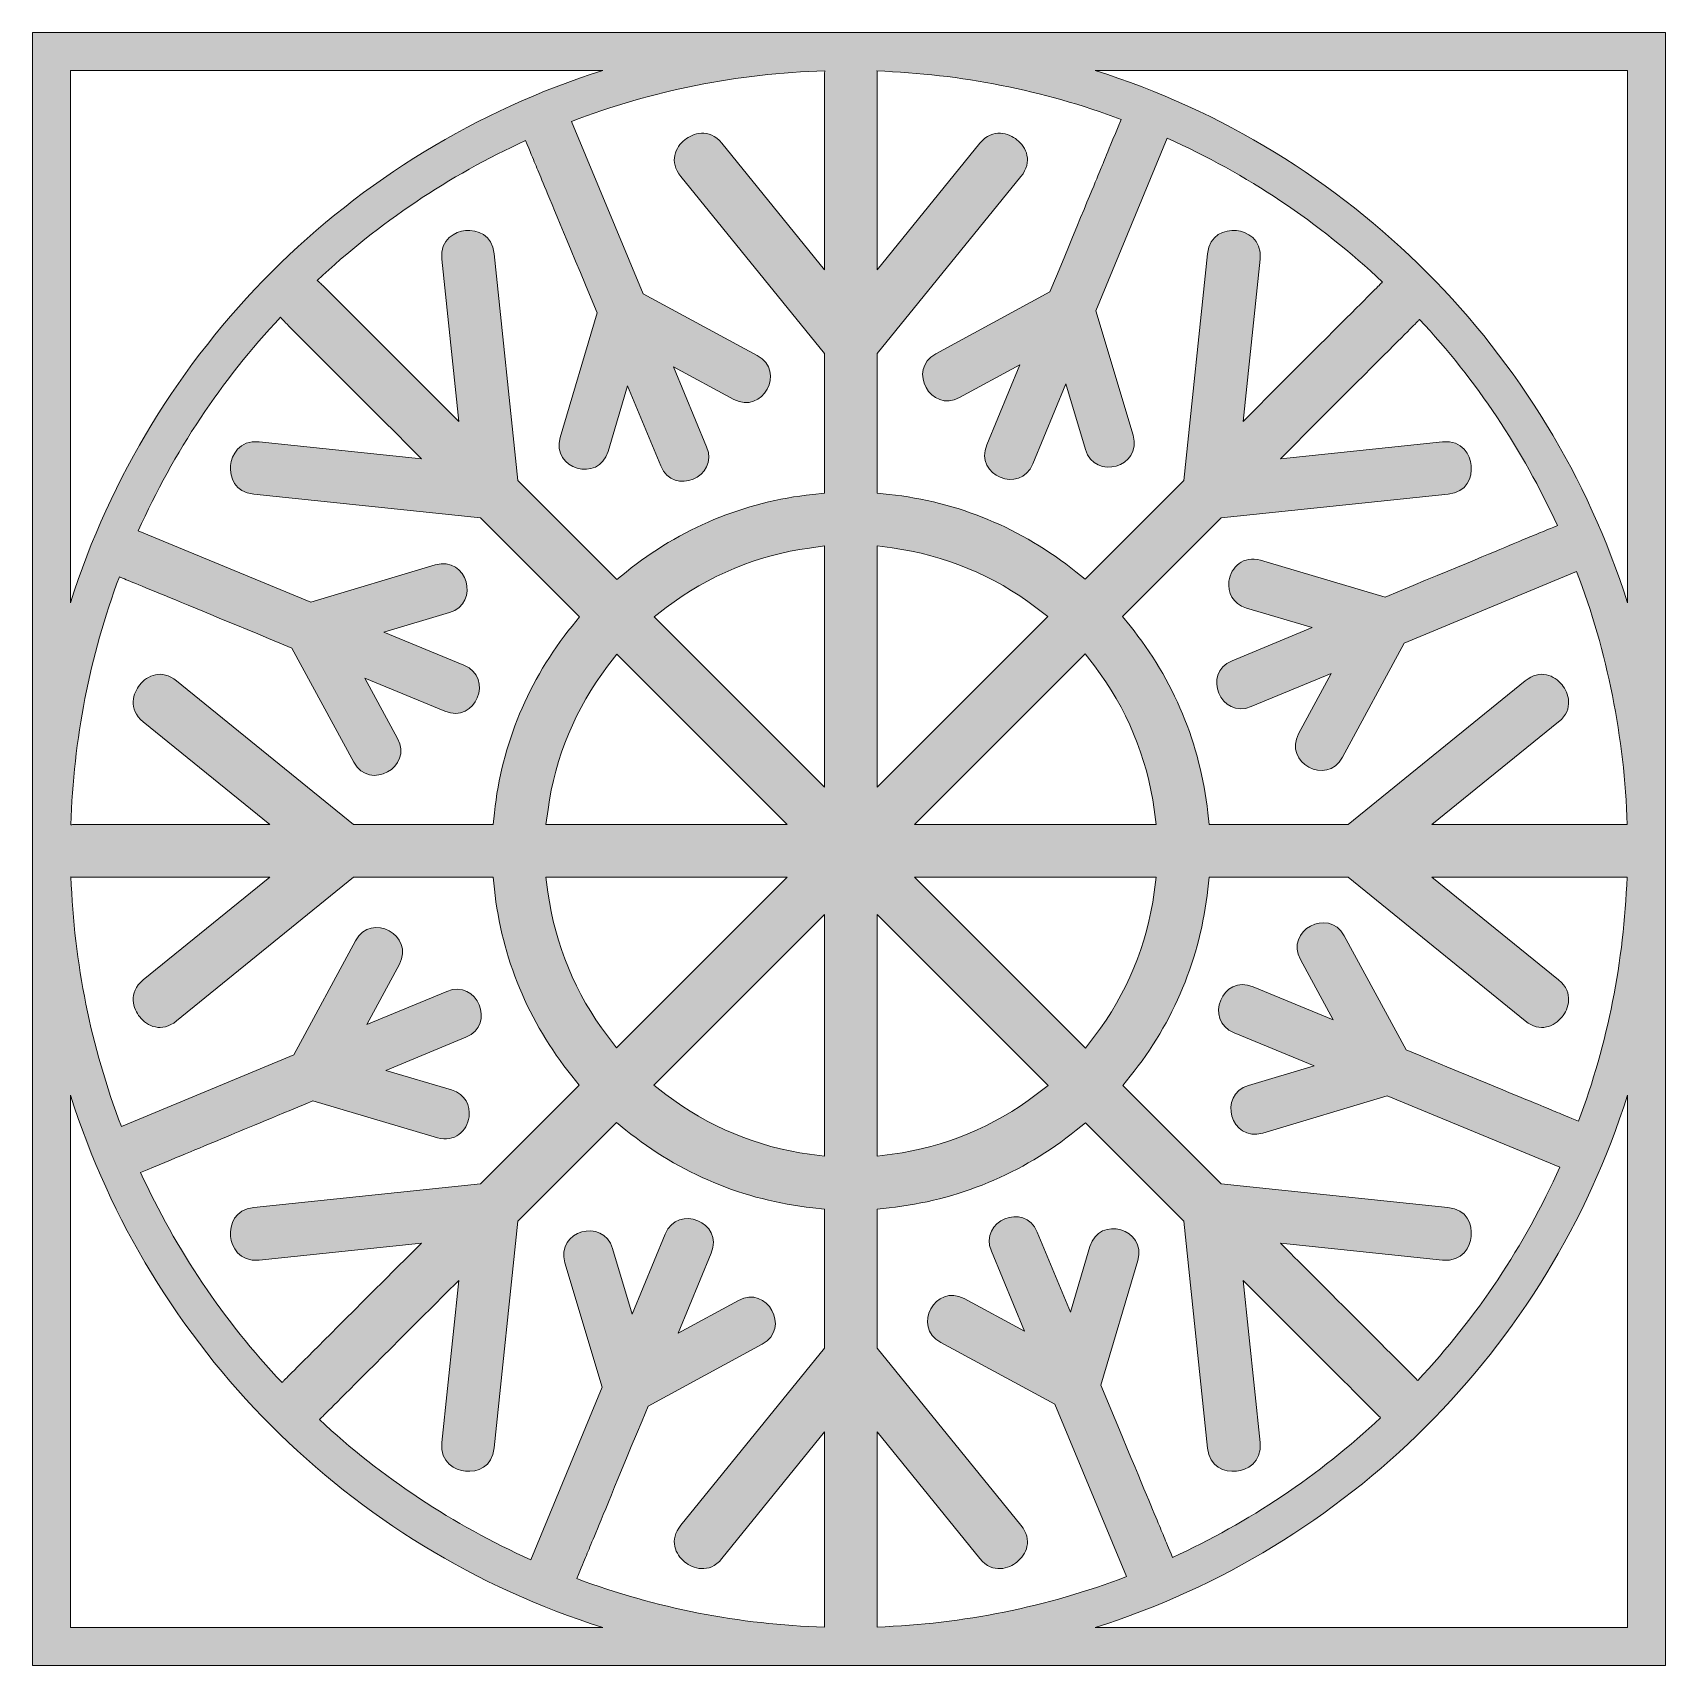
# Model space of a CAD drawing. Header units: inches. Extents: x 0 to 6, y -6 to 0.
import ezdxf

# ---------------------------------------------------------------- set-up
doc = ezdxf.new("R2010")
doc.units = ezdxf.units.IN
doc.header["$MEASUREMENT"] = 0
doc.layers.add('1-2 - Coasters Laser Cut', color=7, linetype='Continuous', lineweight=0)

msp = doc.modelspace()

# ---------------------------------------------------------------- hatches: boundary and pattern name
at = {"layer": '1-2 - Coasters Laser Cut', "true_color": 0x000000, "transparency": 33554687}
h = msp.add_hatch(color=18, dxfattribs=at)
h.dxf.hatch_style = 2
edge = h.paths.add_edge_path()
edge.add_spline(control_points=[(3.9044, -0.1389), (3.9044, -0.1389), (5.8611, -0.1389), (5.8611, -0.1389), (5.8611, -0.1389), (5.8611, -2.0956), (5.8611, -2.0956), (5.5691, -1.1712), (4.8393, -0.4342), (3.9044, -0.1389)], knot_values=[0, 0, 0, 0, 1, 1, 1, 2, 2, 2, 3, 3, 3, 3], degree=3, periodic=0)
edge = h.paths.add_edge_path()
edge.add_spline(control_points=[(5.8611, -5.8611), (5.8611, -5.8611), (3.9044, -5.8611), (3.9044, -5.8611), (4.8288, -5.5691), (5.5658, -4.8393), (5.8611, -3.9044), (5.8611, -3.9044), (5.8611, -5.8611), (5.8611, -5.8611)], knot_values=[0, 0, 0, 0, 1, 1, 1, 2, 2, 2, 3, 3, 3, 3], degree=3, periodic=0)
edge = h.paths.add_edge_path()
edge.add_spline(control_points=[(0.1389, -5.8611), (0.1389, -5.8611), (0.1389, -3.9044), (0.1389, -3.9044), (0.4309, -4.8288), (1.1607, -5.5658), (2.0956, -5.8611), (2.0956, -5.8611), (0.1389, -5.8611), (0.1389, -5.8611)], knot_values=[0, 0, 0, 0, 1, 1, 1, 2, 2, 2, 3, 3, 3, 3], degree=3, periodic=0)
edge = h.paths.add_edge_path()
edge.add_spline(control_points=[(0.1389, -0.1389), (0.1389, -0.1389), (2.0956, -0.1389), (2.0956, -0.1389), (1.1662, -0.4324), (0.4324, -1.1662), (0.1389, -2.0956), (0.1389, -2.0956), (0.1389, -0.1389), (0.1389, -0.1389)], knot_values=[0, 0, 0, 0, 1, 1, 1, 2, 2, 2, 3, 3, 3, 3], degree=3, periodic=0)
edge = h.paths.add_edge_path()
edge.add_spline(control_points=[(3.7318, -3.869), (3.7318, -3.869), (3.6876, -3.9027), (3.6876, -3.9027), (3.5333, -4.0201), (3.3506, -4.0958), (3.159, -4.1217), (3.159, -4.1217), (3.1039, -4.1292), (3.1039, -4.1292), (3.1039, -4.1292), (3.1039, -3.241), (3.1039, -3.241), (3.1039, -3.241), (3.7318, -3.869), (3.7318, -3.869)], knot_values=[0, 0, 0, 0, 1, 1, 1, 2, 2, 2, 3, 3, 3, 4, 4, 4, 5, 5, 5, 5], degree=3, periodic=0)
edge = h.paths.add_edge_path()
edge.add_spline(control_points=[(3.1039, -2.7729), (3.1039, -2.7729), (3.1039, -1.8862), (3.1039, -1.8862), (3.1039, -1.8862), (3.159, -1.8937), (3.159, -1.8937), (3.3502, -1.9195), (3.5327, -1.9951), (3.6867, -2.1121), (3.6867, -2.1121), (3.731, -2.1458), (3.731, -2.1458), (3.731, -2.1458), (3.1039, -2.7729), (3.1039, -2.7729)], knot_values=[0, 0, 0, 0, 1, 1, 1, 2, 2, 2, 3, 3, 3, 4, 4, 4, 5, 5, 5, 5], degree=3, periodic=0)
edge = h.paths.add_edge_path()
edge.add_spline(control_points=[(4.1292, -3.1039), (4.1292, -3.1039), (4.1217, -3.159), (4.1217, -3.159), (4.0958, -3.3506), (4.0201, -3.5333), (3.9027, -3.6876), (3.9027, -3.6876), (3.869, -3.7318), (3.869, -3.7318), (3.869, -3.7318), (3.241, -3.1039), (3.241, -3.1039), (3.241, -3.1039), (4.1292, -3.1039), (4.1292, -3.1039)], knot_values=[0, 0, 0, 0, 1, 1, 1, 2, 2, 2, 3, 3, 3, 4, 4, 4, 5, 5, 5, 5], degree=3, periodic=0)
edge = h.paths.add_edge_path()
edge.add_spline(control_points=[(3.241, -2.91), (3.241, -2.91), (3.8682, -2.2828), (3.8682, -2.2828), (3.8682, -2.2828), (3.9019, -2.327), (3.9019, -2.327), (4.0194, -2.4809), (4.0954, -2.6635), (4.1215, -2.8548), (4.1215, -2.8548), (4.1291, -2.91), (4.1291, -2.91), (4.1291, -2.91), (3.241, -2.91), (3.241, -2.91)], knot_values=[0, 0, 0, 0, 1, 1, 1, 2, 2, 2, 3, 3, 3, 4, 4, 4, 5, 5, 5, 5], degree=3, periodic=0)
edge = h.paths.add_edge_path()
edge.add_spline(control_points=[(2.2836, -2.1465), (2.2836, -2.1465), (2.3279, -2.1128), (2.3279, -2.1128), (2.4817, -1.9957), (2.6639, -1.92), (2.8548, -1.8939), (2.8548, -1.8939), (2.91, -1.8864), (2.91, -1.8864), (2.91, -1.8864), (2.91, -2.7729), (2.91, -2.7729), (2.91, -2.7729), (2.2836, -2.1465), (2.2836, -2.1465)], knot_values=[0, 0, 0, 0, 1, 1, 1, 2, 2, 2, 3, 3, 3, 4, 4, 4, 5, 5, 5, 5], degree=3, periodic=0)
edge = h.paths.add_edge_path()
edge.add_spline(control_points=[(2.91, -3.241), (2.91, -3.241), (2.91, -4.1291), (2.91, -4.1291), (2.91, -4.1291), (2.8548, -4.1215), (2.8548, -4.1215), (2.6635, -4.0954), (2.481, -4.0194), (2.327, -3.9019), (2.327, -3.9019), (2.2828, -3.8682), (2.2828, -3.8682), (2.2828, -3.8682), (2.91, -3.241), (2.91, -3.241)], knot_values=[0, 0, 0, 0, 1, 1, 1, 2, 2, 2, 3, 3, 3, 4, 4, 4, 5, 5, 5, 5], degree=3, periodic=0)
edge = h.paths.add_edge_path()
edge.add_spline(control_points=[(1.8864, -2.91), (1.8864, -2.91), (1.8939, -2.8548), (1.8939, -2.8548), (1.92, -2.6639), (1.9957, -2.4816), (2.1128, -2.3279), (2.1128, -2.3279), (2.1465, -2.2836), (2.1465, -2.2836), (2.1465, -2.2836), (2.7729, -2.91), (2.7729, -2.91), (2.7729, -2.91), (1.8864, -2.91), (1.8864, -2.91)], knot_values=[0, 0, 0, 0, 1, 1, 1, 2, 2, 2, 3, 3, 3, 4, 4, 4, 5, 5, 5, 5], degree=3, periodic=0)
edge = h.paths.add_edge_path()
edge.add_spline(control_points=[(2.7729, -3.1039), (2.7729, -3.1039), (2.1458, -3.731), (2.1458, -3.731), (2.1458, -3.731), (2.1121, -3.6866), (2.1121, -3.6866), (1.9951, -3.5327), (1.9196, -3.3502), (1.8937, -3.159), (1.8937, -3.159), (1.8863, -3.1039), (1.8863, -3.1039), (1.8863, -3.1039), (2.7729, -3.1039), (2.7729, -3.1039)], knot_values=[0, 0, 0, 0, 1, 1, 1, 2, 2, 2, 3, 3, 3, 4, 4, 4, 5, 5, 5, 5], degree=3, periodic=0)
edge = h.paths.add_edge_path()
edge.add_spline(control_points=[(1.8113, -0.3968), (1.8803, -0.5627), (1.8277, -0.4361), (2.0746, -1.0302), (2.0746, -1.0302), (1.939, -1.4878), (1.939, -1.4878), (1.9049, -1.6045), (2.0805, -1.6545), (2.1144, -1.5398), (2.1144, -1.5398), (2.1858, -1.2979), (2.1858, -1.2979), (2.1858, -1.2979), (2.3081, -1.5922), (2.3081, -1.5922), (2.3546, -1.7039), (2.5234, -1.634), (2.4769, -1.522), (2.4769, -1.522), (2.3546, -1.2278), (2.3546, -1.2278), (2.3546, -1.2278), (2.5765, -1.3477), (2.5765, -1.3477), (2.6813, -1.4044), (2.7705, -1.2451), (2.6631, -1.1867), (2.6631, -1.1867), (2.2433, -0.9601), (2.2433, -0.9601), (2.2433, -0.9601), (1.9799, -0.3262), (1.9799, -0.3262), (2.2777, -0.2125), (2.5902, -0.1501), (2.9114, -0.1404), (2.9093, -0.1549), (2.91, -0.0983), (2.91, -0.8717), (2.91, -0.8717), (2.5325, -0.4061), (2.5325, -0.4061), (2.4852, -0.3478), (2.4251, -0.3706), (2.397, -0.3933), (2.3623, -0.4213), (2.3375, -0.4737), (2.382, -0.5289), (2.382, -0.5289), (2.91, -1.1793), (2.91, -1.1793), (2.91, -1.1793), (2.91, -1.6923), (2.91, -1.6923), (2.91, -1.6923), (2.8665, -1.697), (2.8665, -1.697), (2.6154, -1.7238), (2.3782, -1.8224), (2.1807, -1.9821), (2.1807, -1.9821), (2.1467, -2.0095), (2.1467, -2.0095), (2.1467, -2.0095), (1.7831, -1.646), (1.7831, -1.646), (1.7831, -1.646), (1.6966, -0.8126), (1.6966, -0.8126), (1.6891, -0.7423), (1.6346, -0.7228), (1.5901, -0.7275), (1.5542, -0.7313), (1.4956, -0.7577), (1.5034, -0.8324), (1.5034, -0.8324), (1.5657, -1.4285), (1.5657, -1.4285), (1.0194, -0.8823), (1.0589, -0.9205), (1.0454, -0.9109), (1.2724, -0.6981), (1.5293, -0.5256), (1.8113, -0.3968)], knot_values=[0, 0, 0, 0, 1, 1, 1, 2, 2, 2, 3, 3, 3, 4, 4, 4, 5, 5, 5, 6, 6, 6, 7, 7, 7, 8, 8, 8, 9, 9, 9, 10, 10, 10, 11, 11, 11, 12, 12, 12, 13, 13, 13, 14, 14, 14, 15, 15, 15, 16, 16, 16, 17, 17, 17, 18, 18, 18, 19, 19, 19, 20, 20, 20, 21, 21, 21, 22, 22, 22, 23, 23, 23, 24, 24, 24, 25, 25, 25, 26, 26, 26, 27, 27, 27, 28, 28, 28, 28], degree=3, periodic=0)
edge = h.paths.add_edge_path()
edge.add_spline(control_points=[(0.3187, -1.9998), (0.3404, -2.0087), (0.4739, -2.0638), (0.9527, -2.2615), (0.9527, -2.2615), (1.1805, -2.681), (1.1805, -2.681), (1.2391, -2.7881), (1.3982, -2.6984), (1.3412, -2.5937), (1.3412, -2.5937), (1.2208, -2.3721), (1.2208, -2.3721), (1.2208, -2.3721), (1.5153, -2.4937), (1.5153, -2.4937), (1.627, -2.5398), (1.6971, -2.3711), (1.585, -2.3248), (1.585, -2.3248), (1.2905, -2.2032), (1.2905, -2.2032), (1.2905, -2.2032), (1.5322, -2.1312), (1.5322, -2.1312), (1.6464, -2.0971), (1.5968, -1.9214), (1.4796, -1.956), (1.4796, -1.956), (1.0225, -2.0926), (1.0225, -2.0926), (1.0225, -2.0926), (0.388, -1.8307), (0.388, -1.8307), (0.5178, -1.5411), (0.6933, -1.2776), (0.9109, -1.0454), (0.9205, -1.0589), (0.8822, -1.0193), (1.4286, -1.5657), (1.4286, -1.5657), (0.8324, -1.5034), (0.8324, -1.5034), (0.7578, -1.4955), (0.7313, -1.5542), (0.7275, -1.5901), (0.7228, -1.6345), (0.7423, -1.6891), (0.8128, -1.6966), (0.8128, -1.6966), (1.646, -1.7831), (1.646, -1.7831), (1.646, -1.7831), (2.0095, -2.1467), (2.0095, -2.1467), (2.0095, -2.1467), (1.9821, -2.1807), (1.9821, -2.1807), (1.8224, -2.3783), (1.7238, -2.6154), (1.697, -2.8665), (1.697, -2.8665), (1.6923, -2.91), (1.6923, -2.91), (1.6923, -2.91), (1.1793, -2.91), (1.1793, -2.91), (1.1793, -2.91), (0.5288, -2.3819), (0.5288, -2.3819), (0.4738, -2.3375), (0.4214, -2.3623), (0.3933, -2.397), (0.3706, -2.4251), (0.3478, -2.4852), (0.4061, -2.5325), (0.4061, -2.5325), (0.8717, -2.91), (0.8717, -2.91), (0.0963, -2.91), (0.1547, -2.9093), (0.1404, -2.9114), (0.1498, -2.5974), (0.2097, -2.2916), (0.3187, -1.9998)], knot_values=[0, 0, 0, 0, 1, 1, 1, 2, 2, 2, 3, 3, 3, 4, 4, 4, 5, 5, 5, 6, 6, 6, 7, 7, 7, 8, 8, 8, 9, 9, 9, 10, 10, 10, 11, 11, 11, 12, 12, 12, 13, 13, 13, 14, 14, 14, 15, 15, 15, 16, 16, 16, 17, 17, 17, 18, 18, 18, 19, 19, 19, 20, 20, 20, 21, 21, 21, 22, 22, 22, 23, 23, 23, 24, 24, 24, 25, 25, 25, 26, 26, 26, 27, 27, 27, 28, 28, 28, 28], degree=3, periodic=0)
edge = h.paths.add_edge_path()
edge.add_spline(control_points=[(1.5398, -3.8856), (1.5398, -3.8856), (1.2979, -3.8142), (1.2979, -3.8142), (1.2979, -3.8142), (1.5922, -3.6919), (1.5922, -3.6919), (1.7037, -3.6455), (1.634, -3.4766), (1.522, -3.5231), (1.522, -3.5231), (1.2278, -3.6454), (1.2278, -3.6454), (1.2278, -3.6454), (1.3477, -3.4235), (1.3477, -3.4235), (1.4044, -3.3187), (1.2451, -3.2295), (1.1867, -3.3369), (1.1867, -3.3369), (0.9601, -3.7567), (0.9601, -3.7567), (0.9601, -3.7567), (0.3262, -4.0201), (0.3262, -4.0201), (0.2142, -3.7266), (0.1519, -3.4188), (0.1409, -3.1026), (0.155, -3.1046), (0.0985, -3.1039), (0.8717, -3.1039), (0.8717, -3.1039), (0.4061, -3.4814), (0.4061, -3.4814), (0.3478, -3.5287), (0.3706, -3.5888), (0.3933, -3.6169), (0.4213, -3.6516), (0.4737, -3.6764), (0.5289, -3.6319), (0.5289, -3.6319), (1.1793, -3.1039), (1.1793, -3.1039), (1.1793, -3.1039), (1.6922, -3.1039), (1.6922, -3.1039), (1.6922, -3.1039), (1.6968, -3.1474), (1.6968, -3.1474), (1.7234, -3.3986), (1.8218, -3.636), (1.9814, -3.8339), (1.9814, -3.8339), (2.0088, -3.8679), (2.0088, -3.8679), (2.0088, -3.8679), (1.646, -4.2307), (1.646, -4.2307), (1.646, -4.2307), (0.8126, -4.3173), (0.8126, -4.3173), (0.7423, -4.3248), (0.7228, -4.3794), (0.7275, -4.4238), (0.7313, -4.4597), (0.7575, -4.5185), (0.8324, -4.5105), (0.8324, -4.5105), (1.4286, -4.4482), (1.4286, -4.4482), (0.8879, -4.9888), (0.923, -4.9534), (0.9167, -4.9608), (0.7012, -4.7323), (0.5268, -4.4732), (0.3968, -4.1887), (0.6586, -4.0799), (0.7161, -4.056), (1.0302, -3.9254), (1.0302, -3.9254), (1.4878, -4.061), (1.4878, -4.061), (1.5504, -4.0793), (1.5968, -4.0366), (1.6038, -3.9839), (1.6091, -3.9439), (1.5902, -3.9005), (1.5398, -3.8856)], knot_values=[0, 0, 0, 0, 1, 1, 1, 2, 2, 2, 3, 3, 3, 4, 4, 4, 5, 5, 5, 6, 6, 6, 7, 7, 7, 8, 8, 8, 9, 9, 9, 10, 10, 10, 11, 11, 11, 12, 12, 12, 13, 13, 13, 14, 14, 14, 15, 15, 15, 16, 16, 16, 17, 17, 17, 18, 18, 18, 19, 19, 19, 20, 20, 20, 21, 21, 21, 22, 22, 22, 23, 23, 23, 24, 24, 24, 25, 25, 25, 26, 26, 26, 27, 27, 27, 28, 28, 28, 29, 29, 29, 29], degree=3, periodic=0)
edge = h.paths.add_edge_path()
edge.add_spline(control_points=[(2.5937, -4.6588), (2.5937, -4.6588), (2.3721, -4.7792), (2.3721, -4.7792), (2.3721, -4.7792), (2.4937, -4.4847), (2.4937, -4.4847), (2.5399, -4.3728), (2.3711, -4.3029), (2.3248, -4.415), (2.3248, -4.415), (2.2032, -4.7095), (2.2032, -4.7095), (2.2032, -4.7095), (2.1312, -4.4678), (2.1312, -4.4678), (2.0971, -4.3536), (1.9214, -4.4032), (1.956, -4.5204), (1.956, -4.5204), (2.0926, -4.9775), (2.0926, -4.9775), (2.0926, -4.9775), (1.8307, -5.612), (1.8307, -5.612), (1.5445, -5.4838), (1.2838, -5.3108), (1.0536, -5.0967), (1.0605, -5.0909), (1.0215, -5.1295), (1.5657, -4.5853), (1.5657, -4.5853), (1.5034, -5.1815), (1.5034, -5.1815), (1.4956, -5.2562), (1.5542, -5.2826), (1.5901, -5.2864), (1.6346, -5.2911), (1.6891, -5.2716), (1.6966, -5.2011), (1.6966, -5.2011), (1.7831, -4.3679), (1.7831, -4.3679), (1.7831, -4.3679), (2.1458, -4.0052), (2.1458, -4.0052), (2.1458, -4.0052), (2.1798, -4.0327), (2.1798, -4.0327), (2.3776, -4.1927), (2.615, -4.2915), (2.8665, -4.3184), (2.8665, -4.3184), (2.91, -4.3231), (2.91, -4.3231), (2.91, -4.3231), (2.91, -4.8346), (2.91, -4.8346), (2.91, -4.8346), (2.3819, -5.4851), (2.3819, -5.4851), (2.3375, -5.5401), (2.3623, -5.5925), (2.397, -5.6206), (2.4251, -5.6433), (2.4852, -5.6661), (2.5325, -5.6078), (2.5325, -5.6078), (2.91, -5.1422), (2.91, -5.1422), (2.91, -5.9237), (2.9099, -5.8511), (2.9102, -5.8596), (2.5966, -5.85), (2.2912, -5.7901), (1.9998, -5.6813), (2.0683, -5.5153), (2.016, -5.6419), (2.2615, -5.0473), (2.2615, -5.0473), (2.681, -4.8195), (2.681, -4.8195), (2.7881, -4.7609), (2.6984, -4.6018), (2.5937, -4.6588)], knot_values=[0, 0, 0, 0, 1, 1, 1, 2, 2, 2, 3, 3, 3, 4, 4, 4, 5, 5, 5, 6, 6, 6, 7, 7, 7, 8, 8, 8, 9, 9, 9, 10, 10, 10, 11, 11, 11, 12, 12, 12, 13, 13, 13, 14, 14, 14, 15, 15, 15, 16, 16, 16, 17, 17, 17, 18, 18, 18, 19, 19, 19, 20, 20, 20, 21, 21, 21, 22, 22, 22, 23, 23, 23, 24, 24, 24, 25, 25, 25, 26, 26, 26, 27, 27, 27, 28, 28, 28, 28], degree=3, periodic=0)
edge = h.paths.add_edge_path()
edge.add_spline(control_points=[(4.1887, -5.6032), (4.1289, -5.4593), (4.1723, -5.5639), (3.9254, -4.9698), (3.9254, -4.9698), (4.061, -4.5122), (4.061, -4.5122), (4.0951, -4.3955), (3.9195, -4.3455), (3.8856, -4.4602), (3.8856, -4.4602), (3.8142, -4.7021), (3.8142, -4.7021), (3.8142, -4.7021), (3.6919, -4.4078), (3.6919, -4.4078), (3.6454, -4.296), (3.4766, -4.366), (3.5231, -4.478), (3.5231, -4.478), (3.6454, -4.7722), (3.6454, -4.7722), (3.6454, -4.7722), (3.4235, -4.6523), (3.4235, -4.6523), (3.3187, -4.5956), (3.2295, -4.7549), (3.3369, -4.8133), (3.3369, -4.8133), (3.7567, -5.0399), (3.7567, -5.0399), (3.7567, -5.0399), (4.0201, -5.6738), (4.0201, -5.6738), (3.727, -5.7857), (3.4196, -5.8479), (3.1038, -5.8591), (3.104, -5.8506), (3.1039, -5.9243), (3.1039, -5.1422), (3.1039, -5.1422), (3.4814, -5.6078), (3.4814, -5.6078), (3.5287, -5.6661), (3.5888, -5.6433), (3.6169, -5.6206), (3.6516, -5.5925), (3.6764, -5.5401), (3.6319, -5.485), (3.6319, -5.485), (3.1039, -4.8346), (3.1039, -4.8346), (3.1039, -4.8346), (3.1039, -4.3232), (3.1039, -4.3232), (3.1039, -4.3232), (3.1474, -4.3186), (3.1474, -4.3186), (3.399, -4.292), (3.6367, -4.1934), (3.8348, -4.0334), (3.8348, -4.0334), (3.8688, -4.0059), (3.8688, -4.0059), (3.8688, -4.0059), (4.2308, -4.3679), (4.2308, -4.3679), (4.2308, -4.3679), (4.3173, -5.2013), (4.3173, -5.2013), (4.3248, -5.2716), (4.3794, -5.291), (4.4238, -5.2864), (4.4597, -5.2826), (4.5183, -5.2562), (4.5105, -5.1815), (4.5105, -5.1815), (4.4482, -4.5853), (4.4482, -4.5853), (4.4617, -4.5988), (4.9475, -5.0847), (4.9533, -5.0903), (4.7266, -5.3025), (4.4701, -5.4746), (4.1887, -5.6032)], knot_values=[0, 0, 0, 0, 1, 1, 1, 2, 2, 2, 3, 3, 3, 4, 4, 4, 5, 5, 5, 6, 6, 6, 7, 7, 7, 8, 8, 8, 9, 9, 9, 10, 10, 10, 11, 11, 11, 12, 12, 12, 13, 13, 13, 14, 14, 14, 15, 15, 15, 16, 16, 16, 17, 17, 17, 18, 18, 18, 19, 19, 19, 20, 20, 20, 21, 21, 21, 22, 22, 22, 23, 23, 23, 24, 24, 24, 25, 25, 25, 26, 26, 26, 27, 27, 27, 28, 28, 28, 28], degree=3, periodic=0)
edge = h.paths.add_edge_path()
edge.add_spline(control_points=[(5.6813, -4.0002), (5.532, -3.9386), (5.6419, -3.984), (5.0473, -3.7385), (5.0473, -3.7385), (4.8195, -3.319), (4.8195, -3.319), (4.7612, -3.2124), (4.6016, -3.3012), (4.6588, -3.4063), (4.6588, -3.4063), (4.7792, -3.6279), (4.7792, -3.6279), (4.7792, -3.6279), (4.4847, -3.5063), (4.4847, -3.5063), (4.3728, -3.4601), (4.3029, -3.6289), (4.415, -3.6752), (4.415, -3.6752), (4.7095, -3.7968), (4.7095, -3.7968), (4.7095, -3.7968), (4.4678, -3.8688), (4.4678, -3.8688), (4.3536, -3.9029), (4.4032, -4.0786), (4.5204, -4.044), (4.5204, -4.044), (4.9775, -3.9074), (4.9775, -3.9074), (4.9775, -3.9074), (5.612, -4.1693), (5.612, -4.1693), (5.4825, -4.4584), (5.3074, -4.7214), (5.0903, -4.9533), (5.0846, -4.9475), (4.599, -4.4619), (4.5853, -4.4482), (4.5853, -4.4482), (5.1815, -4.5105), (5.1815, -4.5105), (5.2562, -4.5184), (5.2826, -4.4597), (5.2864, -4.4238), (5.2911, -4.3794), (5.2716, -4.3248), (5.2011, -4.3172), (5.2011, -4.3172), (4.3679, -4.2307), (4.3679, -4.2307), (4.3679, -4.2307), (4.0059, -3.8688), (4.0059, -3.8688), (4.0059, -3.8688), (4.0334, -3.8347), (4.0334, -3.8347), (4.1934, -3.6367), (4.292, -3.3991), (4.3186, -3.1474), (4.3186, -3.1474), (4.3232, -3.1039), (4.3232, -3.1039), (4.3232, -3.1039), (4.8346, -3.1039), (4.8346, -3.1039), (4.8346, -3.1039), (5.4851, -3.632), (5.4851, -3.632), (5.5402, -3.6764), (5.5925, -3.6516), (5.6206, -3.6169), (5.6433, -3.5888), (5.6661, -3.5287), (5.6078, -3.4814), (5.6078, -3.4814), (5.1422, -3.1039), (5.1422, -3.1039), (5.926, -3.1039), (5.8506, -3.104), (5.8591, -3.1038), (5.8481, -3.4125), (5.7885, -3.7131), (5.6813, -4.0002)], knot_values=[0, 0, 0, 0, 1, 1, 1, 2, 2, 2, 3, 3, 3, 4, 4, 4, 5, 5, 5, 6, 6, 6, 7, 7, 7, 8, 8, 8, 9, 9, 9, 10, 10, 10, 11, 11, 11, 12, 12, 12, 13, 13, 13, 14, 14, 14, 15, 15, 15, 16, 16, 16, 17, 17, 17, 18, 18, 18, 19, 19, 19, 20, 20, 20, 21, 21, 21, 22, 22, 22, 23, 23, 23, 24, 24, 24, 25, 25, 25, 26, 26, 26, 27, 27, 27, 28, 28, 28, 28], degree=3, periodic=0)
edge = h.paths.add_edge_path()
edge.add_spline(control_points=[(4.4602, -2.1144), (4.4602, -2.1144), (4.7021, -2.1858), (4.7021, -2.1858), (4.7021, -2.1858), (4.4078, -2.3081), (4.4078, -2.3081), (4.2963, -2.3545), (4.366, -2.5234), (4.478, -2.4769), (4.478, -2.4769), (4.7722, -2.3546), (4.7722, -2.3546), (4.7722, -2.3546), (4.6523, -2.5765), (4.6523, -2.5765), (4.5956, -2.6813), (4.7549, -2.7705), (4.8133, -2.6631), (4.8133, -2.6631), (5.0399, -2.2433), (5.0399, -2.2433), (5.0399, -2.2433), (5.6738, -1.9799), (5.6738, -1.9799), (5.7873, -2.2773), (5.8498, -2.5894), (5.8596, -2.9102), (5.8511, -2.9099), (5.9238, -2.91), (5.1422, -2.91), (5.1422, -2.91), (5.6078, -2.5325), (5.6078, -2.5325), (5.6661, -2.4852), (5.6433, -2.4251), (5.6206, -2.397), (5.5925, -2.3623), (5.5401, -2.3375), (5.485, -2.382), (5.485, -2.382), (4.8346, -2.91), (4.8346, -2.91), (4.8346, -2.91), (4.3231, -2.91), (4.3231, -2.91), (4.3231, -2.91), (4.3184, -2.8665), (4.3184, -2.8665), (4.2916, -2.6151), (4.1928, -2.3776), (4.0327, -2.1798), (4.0327, -2.1798), (4.0052, -2.1458), (4.0052, -2.1458), (4.0052, -2.1458), (4.3679, -1.7831), (4.3679, -1.7831), (4.3679, -1.7831), (5.2013, -1.6966), (5.2013, -1.6966), (5.2716, -1.6891), (5.2911, -1.6345), (5.2864, -1.5901), (5.2826, -1.5542), (5.256, -1.4955), (5.1815, -1.5034), (5.1815, -1.5034), (4.5853, -1.5657), (4.5853, -1.5657), (5.127, -1.024), (5.0905, -1.0609), (5.0967, -1.0536), (5.306, -1.2786), (5.4759, -1.5327), (5.6032, -1.8113), (5.4541, -1.8733), (5.5639, -1.8277), (4.9698, -2.0746), (4.9698, -2.0746), (4.5122, -1.939), (4.5122, -1.939), (4.4496, -1.9207), (4.4033, -1.9634), (4.3962, -2.0161), (4.3909, -2.0561), (4.4098, -2.0995), (4.4602, -2.1144)], knot_values=[0, 0, 0, 0, 1, 1, 1, 2, 2, 2, 3, 3, 3, 4, 4, 4, 5, 5, 5, 6, 6, 6, 7, 7, 7, 8, 8, 8, 9, 9, 9, 10, 10, 10, 11, 11, 11, 12, 12, 12, 13, 13, 13, 14, 14, 14, 15, 15, 15, 16, 16, 16, 17, 17, 17, 18, 18, 18, 19, 19, 19, 20, 20, 20, 21, 21, 21, 22, 22, 22, 23, 23, 23, 24, 24, 24, 25, 25, 25, 26, 26, 26, 27, 27, 27, 28, 28, 28, 29, 29, 29, 29], degree=3, periodic=0)
edge = h.paths.add_edge_path()
edge.add_spline(control_points=[(3.4063, -1.3412), (3.4063, -1.3412), (3.6279, -1.2208), (3.6279, -1.2208), (3.6279, -1.2208), (3.5063, -1.5153), (3.5063, -1.5153), (3.4602, -1.627), (3.6289, -1.6971), (3.6752, -1.585), (3.6752, -1.585), (3.7968, -1.2905), (3.7968, -1.2905), (3.7968, -1.2905), (3.8688, -1.5322), (3.8688, -1.5322), (3.9029, -1.6464), (4.0786, -1.5968), (4.044, -1.4796), (4.044, -1.4796), (3.9074, -1.0225), (3.9074, -1.0225), (3.9074, -1.0225), (4.1693, -0.388), (4.1693, -0.388), (4.4615, -0.5189), (4.7271, -0.6964), (4.9608, -0.9167), (4.9535, -0.9228), (4.9896, -0.8872), (4.4482, -1.4286), (4.4482, -1.4286), (4.5105, -0.8324), (4.5105, -0.8324), (4.5183, -0.7577), (4.4597, -0.7313), (4.4238, -0.7275), (4.3795, -0.7228), (4.3248, -0.7423), (4.3173, -0.8128), (4.3173, -0.8128), (4.2307, -1.646), (4.2307, -1.646), (4.2307, -1.646), (3.8679, -2.0088), (3.8679, -2.0088), (3.8679, -2.0088), (3.8339, -1.9814), (3.8339, -1.9814), (3.6361, -1.8218), (3.3987, -1.7234), (3.1474, -1.6968), (3.1474, -1.6968), (3.1039, -1.6922), (3.1039, -1.6922), (3.1039, -1.6922), (3.1039, -1.1793), (3.1039, -1.1793), (3.1039, -1.1793), (3.632, -0.5288), (3.632, -0.5288), (3.6764, -0.4737), (3.6516, -0.4213), (3.6169, -0.3933), (3.5888, -0.3706), (3.5287, -0.3478), (3.4814, -0.4061), (3.4814, -0.4061), (3.1039, -0.8717), (3.1039, -0.8717), (3.1039, -0.0975), (3.1045, -0.1548), (3.1026, -0.1409), (3.4117, -0.1517), (3.7128, -0.2114), (4.0002, -0.3187), (3.8703, -0.6334), (4.0073, -0.3017), (3.7385, -0.9527), (3.7385, -0.9527), (3.319, -1.1805), (3.319, -1.1805), (3.2119, -1.2391), (3.3016, -1.3982), (3.4063, -1.3412)], knot_values=[0, 0, 0, 0, 1, 1, 1, 2, 2, 2, 3, 3, 3, 4, 4, 4, 5, 5, 5, 6, 6, 6, 7, 7, 7, 8, 8, 8, 9, 9, 9, 10, 10, 10, 11, 11, 11, 12, 12, 12, 13, 13, 13, 14, 14, 14, 15, 15, 15, 16, 16, 16, 17, 17, 17, 18, 18, 18, 19, 19, 19, 20, 20, 20, 21, 21, 21, 22, 22, 22, 23, 23, 23, 24, 24, 24, 25, 25, 25, 26, 26, 26, 27, 27, 27, 28, 28, 28, 28], degree=3, periodic=0)
edge = h.paths.add_edge_path()
edge.add_spline(control_points=[(0, 0), (0, 0), (0, -6), (0, -6), (0, -6), (6, -6), (6, -6), (6, -6), (6, 0), (6, 0), (6, 0), (0, 0), (0, 0)], knot_values=[0, 0, 0, 0, 1, 1, 1, 2, 2, 2, 3, 3, 3, 4, 4, 4, 4], degree=3, periodic=0)

# ---------------------------------------------------------------- linework, layer by layer
at = {"layer": '1-2 - Coasters Laser Cut'}
for points, knots in [([(0, 0), (0, 0), (0, -6), (0, -6), (0, -6), (6, -6), (6, -6), (6, -6), (6, 0), (6, 0), (6, 0), (0, 0), (0, 0)], [0, 0, 0, 0, 1, 1, 1, 2, 2, 2, 3, 3, 3, 4, 4, 4, 4]), ([(1.8113, -0.3968), (1.8803, -0.5627), (1.8277, -0.4361), (2.0746, -1.0302), (2.0746, -1.0302), (1.939, -1.4878), (1.939, -1.4878), (1.9049, -1.6045), (2.0805, -1.6545), (2.1144, -1.5398), (2.1144, -1.5398), (2.1858, -1.2979), (2.1858, -1.2979), (2.1858, -1.2979), (2.3081, -1.5922), (2.3081, -1.5922), (2.3546, -1.7039), (2.5234, -1.634), (2.4769, -1.522), (2.4769, -1.522), (2.3546, -1.2278), (2.3546, -1.2278), (2.3546, -1.2278), (2.5765, -1.3477), (2.5765, -1.3477), (2.6813, -1.4044), (2.7705, -1.2451), (2.6631, -1.1867), (2.6631, -1.1867), (2.2433, -0.9601), (2.2433, -0.9601), (2.2433, -0.9601), (1.9799, -0.3262), (1.9799, -0.3262), (2.2777, -0.2125), (2.5902, -0.1501), (2.9114, -0.1404), (2.9093, -0.1549), (2.91, -0.0983), (2.91, -0.8717), (2.91, -0.8717), (2.5325, -0.4061), (2.5325, -0.4061), (2.4852, -0.3478), (2.4251, -0.3706), (2.397, -0.3933), (2.3623, -0.4213), (2.3375, -0.4737), (2.382, -0.5289), (2.382, -0.5289), (2.91, -1.1793), (2.91, -1.1793), (2.91, -1.1793), (2.91, -1.6923), (2.91, -1.6923), (2.91, -1.6923), (2.8665, -1.697), (2.8665, -1.697), (2.6154, -1.7238), (2.3782, -1.8224), (2.1807, -1.9821), (2.1807, -1.9821), (2.1467, -2.0095), (2.1467, -2.0095), (2.1467, -2.0095), (1.7831, -1.646), (1.7831, -1.646), (1.7831, -1.646), (1.6966, -0.8126), (1.6966, -0.8126), (1.6891, -0.7423), (1.6346, -0.7228), (1.5901, -0.7275), (1.5542, -0.7313), (1.4956, -0.7577), (1.5034, -0.8324), (1.5034, -0.8324), (1.5657, -1.4285), (1.5657, -1.4285), (1.0194, -0.8823), (1.0589, -0.9205), (1.0454, -0.9109), (1.2724, -0.6981), (1.5293, -0.5256), (1.8113, -0.3968)], [0, 0, 0, 0, 1, 1, 1, 2, 2, 2, 3, 3, 3, 4, 4, 4, 5, 5, 5, 6, 6, 6, 7, 7, 7, 8, 8, 8, 9, 9, 9, 10, 10, 10, 11, 11, 11, 12, 12, 12, 13, 13, 13, 14, 14, 14, 15, 15, 15, 16, 16, 16, 17, 17, 17, 18, 18, 18, 19, 19, 19, 20, 20, 20, 21, 21, 21, 22, 22, 22, 23, 23, 23, 24, 24, 24, 25, 25, 25, 26, 26, 26, 27, 27, 27, 28, 28, 28, 28]), ([(3.4063, -1.3412), (3.4063, -1.3412), (3.6279, -1.2208), (3.6279, -1.2208), (3.6279, -1.2208), (3.5063, -1.5153), (3.5063, -1.5153), (3.4602, -1.627), (3.6289, -1.6971), (3.6752, -1.585), (3.6752, -1.585), (3.7968, -1.2905), (3.7968, -1.2905), (3.7968, -1.2905), (3.8688, -1.5322), (3.8688, -1.5322), (3.9029, -1.6464), (4.0786, -1.5968), (4.044, -1.4796), (4.044, -1.4796), (3.9074, -1.0225), (3.9074, -1.0225), (3.9074, -1.0225), (4.1693, -0.388), (4.1693, -0.388), (4.4615, -0.5189), (4.7271, -0.6964), (4.9608, -0.9167), (4.9535, -0.9228), (4.9896, -0.8872), (4.4482, -1.4286), (4.4482, -1.4286), (4.5105, -0.8324), (4.5105, -0.8324), (4.5183, -0.7577), (4.4597, -0.7313), (4.4238, -0.7275), (4.3795, -0.7228), (4.3248, -0.7423), (4.3173, -0.8128), (4.3173, -0.8128), (4.2307, -1.646), (4.2307, -1.646), (4.2307, -1.646), (3.8679, -2.0088), (3.8679, -2.0088), (3.8679, -2.0088), (3.8339, -1.9814), (3.8339, -1.9814), (3.6361, -1.8218), (3.3987, -1.7234), (3.1474, -1.6968), (3.1474, -1.6968), (3.1039, -1.6922), (3.1039, -1.6922), (3.1039, -1.6922), (3.1039, -1.1793), (3.1039, -1.1793), (3.1039, -1.1793), (3.632, -0.5288), (3.632, -0.5288), (3.6764, -0.4737), (3.6516, -0.4213), (3.6169, -0.3933), (3.5888, -0.3706), (3.5287, -0.3478), (3.4814, -0.4061), (3.4814, -0.4061), (3.1039, -0.8717), (3.1039, -0.8717), (3.1039, -0.0975), (3.1045, -0.1548), (3.1026, -0.1409), (3.4117, -0.1517), (3.7128, -0.2114), (4.0002, -0.3187), (3.8703, -0.6334), (4.0073, -0.3017), (3.7385, -0.9527), (3.7385, -0.9527), (3.319, -1.1805), (3.319, -1.1805), (3.2119, -1.2391), (3.3016, -1.3982), (3.4063, -1.3412)], [0, 0, 0, 0, 1, 1, 1, 2, 2, 2, 3, 3, 3, 4, 4, 4, 5, 5, 5, 6, 6, 6, 7, 7, 7, 8, 8, 8, 9, 9, 9, 10, 10, 10, 11, 11, 11, 12, 12, 12, 13, 13, 13, 14, 14, 14, 15, 15, 15, 16, 16, 16, 17, 17, 17, 18, 18, 18, 19, 19, 19, 20, 20, 20, 21, 21, 21, 22, 22, 22, 23, 23, 23, 24, 24, 24, 25, 25, 25, 26, 26, 26, 27, 27, 27, 28, 28, 28, 28]), ([(0.1389, -0.1389), (0.1389, -0.1389), (2.0956, -0.1389), (2.0956, -0.1389), (1.1662, -0.4324), (0.4324, -1.1662), (0.1389, -2.0956), (0.1389, -2.0956), (0.1389, -0.1389), (0.1389, -0.1389)], [0, 0, 0, 0, 1, 1, 1, 2, 2, 2, 3, 3, 3, 3]), ([(3.9044, -0.1389), (3.9044, -0.1389), (5.8611, -0.1389), (5.8611, -0.1389), (5.8611, -0.1389), (5.8611, -2.0956), (5.8611, -2.0956), (5.5691, -1.1712), (4.8393, -0.4342), (3.9044, -0.1389)], [0, 0, 0, 0, 1, 1, 1, 2, 2, 2, 3, 3, 3, 3]), ([(0.3187, -1.9998), (0.3404, -2.0087), (0.4739, -2.0638), (0.9527, -2.2615), (0.9527, -2.2615), (1.1805, -2.681), (1.1805, -2.681), (1.2391, -2.7881), (1.3982, -2.6984), (1.3412, -2.5937), (1.3412, -2.5937), (1.2208, -2.3721), (1.2208, -2.3721), (1.2208, -2.3721), (1.5153, -2.4937), (1.5153, -2.4937), (1.627, -2.5398), (1.6971, -2.3711), (1.585, -2.3248), (1.585, -2.3248), (1.2905, -2.2032), (1.2905, -2.2032), (1.2905, -2.2032), (1.5322, -2.1312), (1.5322, -2.1312), (1.6464, -2.0971), (1.5968, -1.9214), (1.4796, -1.956), (1.4796, -1.956), (1.0225, -2.0926), (1.0225, -2.0926), (1.0225, -2.0926), (0.388, -1.8307), (0.388, -1.8307), (0.5178, -1.5411), (0.6933, -1.2776), (0.9109, -1.0454), (0.9205, -1.0589), (0.8822, -1.0193), (1.4286, -1.5657), (1.4286, -1.5657), (0.8324, -1.5034), (0.8324, -1.5034), (0.7578, -1.4955), (0.7313, -1.5542), (0.7275, -1.5901), (0.7228, -1.6345), (0.7423, -1.6891), (0.8128, -1.6966), (0.8128, -1.6966), (1.646, -1.7831), (1.646, -1.7831), (1.646, -1.7831), (2.0095, -2.1467), (2.0095, -2.1467), (2.0095, -2.1467), (1.9821, -2.1807), (1.9821, -2.1807), (1.8224, -2.3783), (1.7238, -2.6154), (1.697, -2.8665), (1.697, -2.8665), (1.6923, -2.91), (1.6923, -2.91), (1.6923, -2.91), (1.1793, -2.91), (1.1793, -2.91), (1.1793, -2.91), (0.5288, -2.3819), (0.5288, -2.3819), (0.4738, -2.3375), (0.4214, -2.3623), (0.3933, -2.397), (0.3706, -2.4251), (0.3478, -2.4852), (0.4061, -2.5325), (0.4061, -2.5325), (0.8717, -2.91), (0.8717, -2.91), (0.0963, -2.91), (0.1547, -2.9093), (0.1404, -2.9114), (0.1498, -2.5974), (0.2097, -2.2916), (0.3187, -1.9998)], [0, 0, 0, 0, 1, 1, 1, 2, 2, 2, 3, 3, 3, 4, 4, 4, 5, 5, 5, 6, 6, 6, 7, 7, 7, 8, 8, 8, 9, 9, 9, 10, 10, 10, 11, 11, 11, 12, 12, 12, 13, 13, 13, 14, 14, 14, 15, 15, 15, 16, 16, 16, 17, 17, 17, 18, 18, 18, 19, 19, 19, 20, 20, 20, 21, 21, 21, 22, 22, 22, 23, 23, 23, 24, 24, 24, 25, 25, 25, 26, 26, 26, 27, 27, 27, 28, 28, 28, 28]), ([(4.4602, -2.1144), (4.4602, -2.1144), (4.7021, -2.1858), (4.7021, -2.1858), (4.7021, -2.1858), (4.4078, -2.3081), (4.4078, -2.3081), (4.2963, -2.3545), (4.366, -2.5234), (4.478, -2.4769), (4.478, -2.4769), (4.7722, -2.3546), (4.7722, -2.3546), (4.7722, -2.3546), (4.6523, -2.5765), (4.6523, -2.5765), (4.5956, -2.6813), (4.7549, -2.7705), (4.8133, -2.6631), (4.8133, -2.6631), (5.0399, -2.2433), (5.0399, -2.2433), (5.0399, -2.2433), (5.6738, -1.9799), (5.6738, -1.9799), (5.7873, -2.2773), (5.8498, -2.5894), (5.8596, -2.9102), (5.8511, -2.9099), (5.9238, -2.91), (5.1422, -2.91), (5.1422, -2.91), (5.6078, -2.5325), (5.6078, -2.5325), (5.6661, -2.4852), (5.6433, -2.4251), (5.6206, -2.397), (5.5925, -2.3623), (5.5401, -2.3375), (5.485, -2.382), (5.485, -2.382), (4.8346, -2.91), (4.8346, -2.91), (4.8346, -2.91), (4.3231, -2.91), (4.3231, -2.91), (4.3231, -2.91), (4.3184, -2.8665), (4.3184, -2.8665), (4.2916, -2.6151), (4.1928, -2.3776), (4.0327, -2.1798), (4.0327, -2.1798), (4.0052, -2.1458), (4.0052, -2.1458), (4.0052, -2.1458), (4.3679, -1.7831), (4.3679, -1.7831), (4.3679, -1.7831), (5.2013, -1.6966), (5.2013, -1.6966), (5.2716, -1.6891), (5.2911, -1.6345), (5.2864, -1.5901), (5.2826, -1.5542), (5.256, -1.4955), (5.1815, -1.5034), (5.1815, -1.5034), (4.5853, -1.5657), (4.5853, -1.5657), (5.127, -1.024), (5.0905, -1.0609), (5.0967, -1.0536), (5.306, -1.2786), (5.4759, -1.5327), (5.6032, -1.8113), (5.4541, -1.8733), (5.5639, -1.8277), (4.9698, -2.0746), (4.9698, -2.0746), (4.5122, -1.939), (4.5122, -1.939), (4.4496, -1.9207), (4.4033, -1.9634), (4.3962, -2.0161), (4.3909, -2.0561), (4.4098, -2.0995), (4.4602, -2.1144)], [0, 0, 0, 0, 1, 1, 1, 2, 2, 2, 3, 3, 3, 4, 4, 4, 5, 5, 5, 6, 6, 6, 7, 7, 7, 8, 8, 8, 9, 9, 9, 10, 10, 10, 11, 11, 11, 12, 12, 12, 13, 13, 13, 14, 14, 14, 15, 15, 15, 16, 16, 16, 17, 17, 17, 18, 18, 18, 19, 19, 19, 20, 20, 20, 21, 21, 21, 22, 22, 22, 23, 23, 23, 24, 24, 24, 25, 25, 25, 26, 26, 26, 27, 27, 27, 28, 28, 28, 29, 29, 29, 29]), ([(2.2836, -2.1465), (2.2836, -2.1465), (2.3279, -2.1128), (2.3279, -2.1128), (2.4817, -1.9957), (2.6639, -1.92), (2.8548, -1.8939), (2.8548, -1.8939), (2.91, -1.8864), (2.91, -1.8864), (2.91, -1.8864), (2.91, -2.7729), (2.91, -2.7729), (2.91, -2.7729), (2.2836, -2.1465), (2.2836, -2.1465)], [0, 0, 0, 0, 1, 1, 1, 2, 2, 2, 3, 3, 3, 4, 4, 4, 5, 5, 5, 5]), ([(3.1039, -2.7729), (3.1039, -2.7729), (3.1039, -1.8862), (3.1039, -1.8862), (3.1039, -1.8862), (3.159, -1.8937), (3.159, -1.8937), (3.3502, -1.9195), (3.5327, -1.9951), (3.6867, -2.1121), (3.6867, -2.1121), (3.731, -2.1458), (3.731, -2.1458), (3.731, -2.1458), (3.1039, -2.7729), (3.1039, -2.7729)], [0, 0, 0, 0, 1, 1, 1, 2, 2, 2, 3, 3, 3, 4, 4, 4, 5, 5, 5, 5]), ([(1.8864, -2.91), (1.8864, -2.91), (1.8939, -2.8548), (1.8939, -2.8548), (1.92, -2.6639), (1.9957, -2.4816), (2.1128, -2.3279), (2.1128, -2.3279), (2.1465, -2.2836), (2.1465, -2.2836), (2.1465, -2.2836), (2.7729, -2.91), (2.7729, -2.91), (2.7729, -2.91), (1.8864, -2.91), (1.8864, -2.91)], [0, 0, 0, 0, 1, 1, 1, 2, 2, 2, 3, 3, 3, 4, 4, 4, 5, 5, 5, 5]), ([(3.241, -2.91), (3.241, -2.91), (3.8682, -2.2828), (3.8682, -2.2828), (3.8682, -2.2828), (3.9019, -2.327), (3.9019, -2.327), (4.0194, -2.4809), (4.0954, -2.6635), (4.1215, -2.8548), (4.1215, -2.8548), (4.1291, -2.91), (4.1291, -2.91), (4.1291, -2.91), (3.241, -2.91), (3.241, -2.91)], [0, 0, 0, 0, 1, 1, 1, 2, 2, 2, 3, 3, 3, 4, 4, 4, 5, 5, 5, 5]), ([(1.5398, -3.8856), (1.5398, -3.8856), (1.2979, -3.8142), (1.2979, -3.8142), (1.2979, -3.8142), (1.5922, -3.6919), (1.5922, -3.6919), (1.7037, -3.6455), (1.634, -3.4766), (1.522, -3.5231), (1.522, -3.5231), (1.2278, -3.6454), (1.2278, -3.6454), (1.2278, -3.6454), (1.3477, -3.4235), (1.3477, -3.4235), (1.4044, -3.3187), (1.2451, -3.2295), (1.1867, -3.3369), (1.1867, -3.3369), (0.9601, -3.7567), (0.9601, -3.7567), (0.9601, -3.7567), (0.3262, -4.0201), (0.3262, -4.0201), (0.2142, -3.7266), (0.1519, -3.4188), (0.1409, -3.1026), (0.155, -3.1046), (0.0985, -3.1039), (0.8717, -3.1039), (0.8717, -3.1039), (0.4061, -3.4814), (0.4061, -3.4814), (0.3478, -3.5287), (0.3706, -3.5888), (0.3933, -3.6169), (0.4213, -3.6516), (0.4737, -3.6764), (0.5289, -3.6319), (0.5289, -3.6319), (1.1793, -3.1039), (1.1793, -3.1039), (1.1793, -3.1039), (1.6922, -3.1039), (1.6922, -3.1039), (1.6922, -3.1039), (1.6968, -3.1474), (1.6968, -3.1474), (1.7234, -3.3986), (1.8218, -3.636), (1.9814, -3.8339), (1.9814, -3.8339), (2.0088, -3.8679), (2.0088, -3.8679), (2.0088, -3.8679), (1.646, -4.2307), (1.646, -4.2307), (1.646, -4.2307), (0.8126, -4.3173), (0.8126, -4.3173), (0.7423, -4.3248), (0.7228, -4.3794), (0.7275, -4.4238), (0.7313, -4.4597), (0.7575, -4.5185), (0.8324, -4.5105), (0.8324, -4.5105), (1.4286, -4.4482), (1.4286, -4.4482), (0.8879, -4.9888), (0.923, -4.9534), (0.9167, -4.9608), (0.7012, -4.7323), (0.5268, -4.4732), (0.3968, -4.1887), (0.6586, -4.0799), (0.7161, -4.056), (1.0302, -3.9254), (1.0302, -3.9254), (1.4878, -4.061), (1.4878, -4.061), (1.5504, -4.0793), (1.5968, -4.0366), (1.6038, -3.9839), (1.6091, -3.9439), (1.5902, -3.9005), (1.5398, -3.8856)], [0, 0, 0, 0, 1, 1, 1, 2, 2, 2, 3, 3, 3, 4, 4, 4, 5, 5, 5, 6, 6, 6, 7, 7, 7, 8, 8, 8, 9, 9, 9, 10, 10, 10, 11, 11, 11, 12, 12, 12, 13, 13, 13, 14, 14, 14, 15, 15, 15, 16, 16, 16, 17, 17, 17, 18, 18, 18, 19, 19, 19, 20, 20, 20, 21, 21, 21, 22, 22, 22, 23, 23, 23, 24, 24, 24, 25, 25, 25, 26, 26, 26, 27, 27, 27, 28, 28, 28, 29, 29, 29, 29]), ([(2.7729, -3.1039), (2.7729, -3.1039), (2.1458, -3.731), (2.1458, -3.731), (2.1458, -3.731), (2.1121, -3.6866), (2.1121, -3.6866), (1.9951, -3.5327), (1.9196, -3.3502), (1.8937, -3.159), (1.8937, -3.159), (1.8863, -3.1039), (1.8863, -3.1039), (1.8863, -3.1039), (2.7729, -3.1039), (2.7729, -3.1039)], [0, 0, 0, 0, 1, 1, 1, 2, 2, 2, 3, 3, 3, 4, 4, 4, 5, 5, 5, 5]), ([(4.1292, -3.1039), (4.1292, -3.1039), (4.1217, -3.159), (4.1217, -3.159), (4.0958, -3.3506), (4.0201, -3.5333), (3.9027, -3.6876), (3.9027, -3.6876), (3.869, -3.7318), (3.869, -3.7318), (3.869, -3.7318), (3.241, -3.1039), (3.241, -3.1039), (3.241, -3.1039), (4.1292, -3.1039), (4.1292, -3.1039)], [0, 0, 0, 0, 1, 1, 1, 2, 2, 2, 3, 3, 3, 4, 4, 4, 5, 5, 5, 5]), ([(5.6813, -4.0002), (5.532, -3.9386), (5.6419, -3.984), (5.0473, -3.7385), (5.0473, -3.7385), (4.8195, -3.319), (4.8195, -3.319), (4.7612, -3.2124), (4.6016, -3.3012), (4.6588, -3.4063), (4.6588, -3.4063), (4.7792, -3.6279), (4.7792, -3.6279), (4.7792, -3.6279), (4.4847, -3.5063), (4.4847, -3.5063), (4.3728, -3.4601), (4.3029, -3.6289), (4.415, -3.6752), (4.415, -3.6752), (4.7095, -3.7968), (4.7095, -3.7968), (4.7095, -3.7968), (4.4678, -3.8688), (4.4678, -3.8688), (4.3536, -3.9029), (4.4032, -4.0786), (4.5204, -4.044), (4.5204, -4.044), (4.9775, -3.9074), (4.9775, -3.9074), (4.9775, -3.9074), (5.612, -4.1693), (5.612, -4.1693), (5.4825, -4.4584), (5.3074, -4.7214), (5.0903, -4.9533), (5.0846, -4.9475), (4.599, -4.4619), (4.5853, -4.4482), (4.5853, -4.4482), (5.1815, -4.5105), (5.1815, -4.5105), (5.2562, -4.5184), (5.2826, -4.4597), (5.2864, -4.4238), (5.2911, -4.3794), (5.2716, -4.3248), (5.2011, -4.3172), (5.2011, -4.3172), (4.3679, -4.2307), (4.3679, -4.2307), (4.3679, -4.2307), (4.0059, -3.8688), (4.0059, -3.8688), (4.0059, -3.8688), (4.0334, -3.8347), (4.0334, -3.8347), (4.1934, -3.6367), (4.292, -3.3991), (4.3186, -3.1474), (4.3186, -3.1474), (4.3232, -3.1039), (4.3232, -3.1039), (4.3232, -3.1039), (4.8346, -3.1039), (4.8346, -3.1039), (4.8346, -3.1039), (5.4851, -3.632), (5.4851, -3.632), (5.5402, -3.6764), (5.5925, -3.6516), (5.6206, -3.6169), (5.6433, -3.5888), (5.6661, -3.5287), (5.6078, -3.4814), (5.6078, -3.4814), (5.1422, -3.1039), (5.1422, -3.1039), (5.926, -3.1039), (5.8506, -3.104), (5.8591, -3.1038), (5.8481, -3.4125), (5.7885, -3.7131), (5.6813, -4.0002)], [0, 0, 0, 0, 1, 1, 1, 2, 2, 2, 3, 3, 3, 4, 4, 4, 5, 5, 5, 6, 6, 6, 7, 7, 7, 8, 8, 8, 9, 9, 9, 10, 10, 10, 11, 11, 11, 12, 12, 12, 13, 13, 13, 14, 14, 14, 15, 15, 15, 16, 16, 16, 17, 17, 17, 18, 18, 18, 19, 19, 19, 20, 20, 20, 21, 21, 21, 22, 22, 22, 23, 23, 23, 24, 24, 24, 25, 25, 25, 26, 26, 26, 27, 27, 27, 28, 28, 28, 28]), ([(2.91, -3.241), (2.91, -3.241), (2.91, -4.1291), (2.91, -4.1291), (2.91, -4.1291), (2.8548, -4.1215), (2.8548, -4.1215), (2.6635, -4.0954), (2.481, -4.0194), (2.327, -3.9019), (2.327, -3.9019), (2.2828, -3.8682), (2.2828, -3.8682), (2.2828, -3.8682), (2.91, -3.241), (2.91, -3.241)], [0, 0, 0, 0, 1, 1, 1, 2, 2, 2, 3, 3, 3, 4, 4, 4, 5, 5, 5, 5]), ([(3.7318, -3.869), (3.7318, -3.869), (3.6876, -3.9027), (3.6876, -3.9027), (3.5333, -4.0201), (3.3506, -4.0958), (3.159, -4.1217), (3.159, -4.1217), (3.1039, -4.1292), (3.1039, -4.1292), (3.1039, -4.1292), (3.1039, -3.241), (3.1039, -3.241), (3.1039, -3.241), (3.7318, -3.869), (3.7318, -3.869)], [0, 0, 0, 0, 1, 1, 1, 2, 2, 2, 3, 3, 3, 4, 4, 4, 5, 5, 5, 5]), ([(0.1389, -5.8611), (0.1389, -5.8611), (0.1389, -3.9044), (0.1389, -3.9044), (0.4309, -4.8288), (1.1607, -5.5658), (2.0956, -5.8611), (2.0956, -5.8611), (0.1389, -5.8611), (0.1389, -5.8611)], [0, 0, 0, 0, 1, 1, 1, 2, 2, 2, 3, 3, 3, 3]), ([(5.8611, -5.8611), (5.8611, -5.8611), (3.9044, -5.8611), (3.9044, -5.8611), (4.8288, -5.5691), (5.5658, -4.8393), (5.8611, -3.9044), (5.8611, -3.9044), (5.8611, -5.8611), (5.8611, -5.8611)], [0, 0, 0, 0, 1, 1, 1, 2, 2, 2, 3, 3, 3, 3]), ([(2.5937, -4.6588), (2.5937, -4.6588), (2.3721, -4.7792), (2.3721, -4.7792), (2.3721, -4.7792), (2.4937, -4.4847), (2.4937, -4.4847), (2.5399, -4.3728), (2.3711, -4.3029), (2.3248, -4.415), (2.3248, -4.415), (2.2032, -4.7095), (2.2032, -4.7095), (2.2032, -4.7095), (2.1312, -4.4678), (2.1312, -4.4678), (2.0971, -4.3536), (1.9214, -4.4032), (1.956, -4.5204), (1.956, -4.5204), (2.0926, -4.9775), (2.0926, -4.9775), (2.0926, -4.9775), (1.8307, -5.612), (1.8307, -5.612), (1.5445, -5.4838), (1.2838, -5.3108), (1.0536, -5.0967), (1.0605, -5.0909), (1.0215, -5.1295), (1.5657, -4.5853), (1.5657, -4.5853), (1.5034, -5.1815), (1.5034, -5.1815), (1.4956, -5.2562), (1.5542, -5.2826), (1.5901, -5.2864), (1.6346, -5.2911), (1.6891, -5.2716), (1.6966, -5.2011), (1.6966, -5.2011), (1.7831, -4.3679), (1.7831, -4.3679), (1.7831, -4.3679), (2.1458, -4.0052), (2.1458, -4.0052), (2.1458, -4.0052), (2.1798, -4.0327), (2.1798, -4.0327), (2.3776, -4.1927), (2.615, -4.2915), (2.8665, -4.3184), (2.8665, -4.3184), (2.91, -4.3231), (2.91, -4.3231), (2.91, -4.3231), (2.91, -4.8346), (2.91, -4.8346), (2.91, -4.8346), (2.3819, -5.4851), (2.3819, -5.4851), (2.3375, -5.5401), (2.3623, -5.5925), (2.397, -5.6206), (2.4251, -5.6433), (2.4852, -5.6661), (2.5325, -5.6078), (2.5325, -5.6078), (2.91, -5.1422), (2.91, -5.1422), (2.91, -5.9237), (2.9099, -5.8511), (2.9102, -5.8596), (2.5966, -5.85), (2.2912, -5.7901), (1.9998, -5.6813), (2.0683, -5.5153), (2.016, -5.6419), (2.2615, -5.0473), (2.2615, -5.0473), (2.681, -4.8195), (2.681, -4.8195), (2.7881, -4.7609), (2.6984, -4.6018), (2.5937, -4.6588)], [0, 0, 0, 0, 1, 1, 1, 2, 2, 2, 3, 3, 3, 4, 4, 4, 5, 5, 5, 6, 6, 6, 7, 7, 7, 8, 8, 8, 9, 9, 9, 10, 10, 10, 11, 11, 11, 12, 12, 12, 13, 13, 13, 14, 14, 14, 15, 15, 15, 16, 16, 16, 17, 17, 17, 18, 18, 18, 19, 19, 19, 20, 20, 20, 21, 21, 21, 22, 22, 22, 23, 23, 23, 24, 24, 24, 25, 25, 25, 26, 26, 26, 27, 27, 27, 28, 28, 28, 28]), ([(4.1887, -5.6032), (4.1289, -5.4593), (4.1723, -5.5639), (3.9254, -4.9698), (3.9254, -4.9698), (4.061, -4.5122), (4.061, -4.5122), (4.0951, -4.3955), (3.9195, -4.3455), (3.8856, -4.4602), (3.8856, -4.4602), (3.8142, -4.7021), (3.8142, -4.7021), (3.8142, -4.7021), (3.6919, -4.4078), (3.6919, -4.4078), (3.6454, -4.296), (3.4766, -4.366), (3.5231, -4.478), (3.5231, -4.478), (3.6454, -4.7722), (3.6454, -4.7722), (3.6454, -4.7722), (3.4235, -4.6523), (3.4235, -4.6523), (3.3187, -4.5956), (3.2295, -4.7549), (3.3369, -4.8133), (3.3369, -4.8133), (3.7567, -5.0399), (3.7567, -5.0399), (3.7567, -5.0399), (4.0201, -5.6738), (4.0201, -5.6738), (3.727, -5.7857), (3.4196, -5.8479), (3.1038, -5.8591), (3.104, -5.8506), (3.1039, -5.9243), (3.1039, -5.1422), (3.1039, -5.1422), (3.4814, -5.6078), (3.4814, -5.6078), (3.5287, -5.6661), (3.5888, -5.6433), (3.6169, -5.6206), (3.6516, -5.5925), (3.6764, -5.5401), (3.6319, -5.485), (3.6319, -5.485), (3.1039, -4.8346), (3.1039, -4.8346), (3.1039, -4.8346), (3.1039, -4.3232), (3.1039, -4.3232), (3.1039, -4.3232), (3.1474, -4.3186), (3.1474, -4.3186), (3.399, -4.292), (3.6367, -4.1934), (3.8348, -4.0334), (3.8348, -4.0334), (3.8688, -4.0059), (3.8688, -4.0059), (3.8688, -4.0059), (4.2308, -4.3679), (4.2308, -4.3679), (4.2308, -4.3679), (4.3173, -5.2013), (4.3173, -5.2013), (4.3248, -5.2716), (4.3794, -5.291), (4.4238, -5.2864), (4.4597, -5.2826), (4.5183, -5.2562), (4.5105, -5.1815), (4.5105, -5.1815), (4.4482, -4.5853), (4.4482, -4.5853), (4.4617, -4.5988), (4.9475, -5.0847), (4.9533, -5.0903), (4.7266, -5.3025), (4.4701, -5.4746), (4.1887, -5.6032)], [0, 0, 0, 0, 1, 1, 1, 2, 2, 2, 3, 3, 3, 4, 4, 4, 5, 5, 5, 6, 6, 6, 7, 7, 7, 8, 8, 8, 9, 9, 9, 10, 10, 10, 11, 11, 11, 12, 12, 12, 13, 13, 13, 14, 14, 14, 15, 15, 15, 16, 16, 16, 17, 17, 17, 18, 18, 18, 19, 19, 19, 20, 20, 20, 21, 21, 21, 22, 22, 22, 23, 23, 23, 24, 24, 24, 25, 25, 25, 26, 26, 26, 27, 27, 27, 28, 28, 28, 28])]:
    msp.add_open_spline(points, degree=3, knots=knots, dxfattribs=at)

doc.saveas('drawing.dxf')
